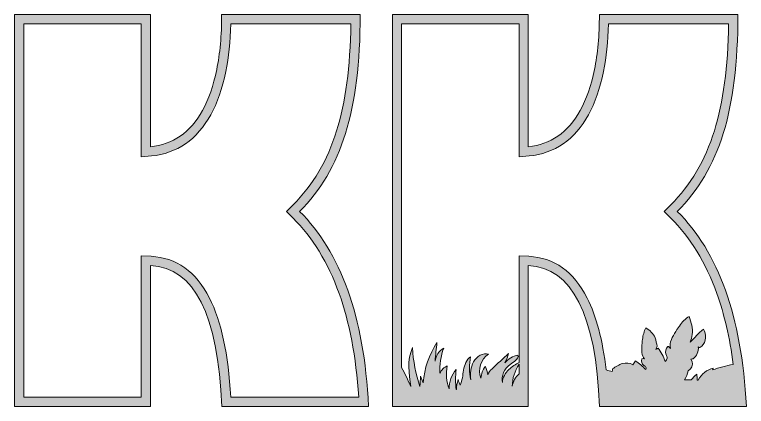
# Model space of a CAD drawing. Header units: millimetres. Extents: x 9 to 732, y -271 to -9.
# Drawn here: x 9.2 to 246.4, y -136.3 to -9.3 of the extents above; entities that cross this region are included whole.
import ezdxf

# ---------------------------------------------------------------- set-up
doc = ezdxf.new("R2010")
doc.units = ezdxf.units.MM
doc.header["$MEASUREMENT"] = 0
doc.layers.add('Layer 11', color=7, linetype='Continuous')
doc.layers.add('Layer 12', color=7, linetype='Continuous')

# ---------------------------------------------------------------- blocks, each defined once
blk = doc.blocks.new('block 2')
at = {"layer": 'Layer 11'}
h = blk.add_hatch(color=1, dxfattribs=at)
h.dxf.hatch_style = 2
edge = h.paths.add_edge_path()
edge.add_spline(control_points=[(239.61, -98.63), (235.8, -88.13), (230.59, -79.61), (223.97, -73.06), (230.76, -66.35), (235.72, -57.92), (238.86, -47.79), (242.03, -37.72), (243.62, -24.87), (243.62, -9.25), (243.62, -9.25), (198.71, -9.25), (198.71, -9.25), (198.71, -15.97), (198.18, -21.92), (197.11, -27.09), (196.05, -32.27), (194.52, -36.67), (192.54, -40.28), (190.56, -43.89), (188.15, -46.67), (185.3, -48.63), (182.45, -50.59), (179.24, -51.74), (175.67, -52.07), (175.67, -52.07), (175.67, -9.25), (175.67, -9.25), (175.67, -9.25), (131.61, -9.25), (131.61, -9.25), (131.61, -9.25), (131.61, -136.25), (131.61, -136.25), (131.61, -136.25), (175.67, -136.25), (175.67, -136.25), (175.67, -136.25), (175.67, -90.61), (175.67, -90.61), (189.85, -91.27), (197.56, -106.49), (198.79, -136.25), (198.79, -136.25), (246.36, -136.25), (246.36, -136.25), (245.56, -121.42), (243.32, -108.86), (239.61, -98.63)], knot_values=[0, 0, 0, 0, 1, 1, 1, 2, 2, 2, 3, 3, 3, 4, 4, 4, 5, 5, 5, 6, 6, 6, 7, 7, 7, 8, 8, 8, 9, 9, 9, 10, 10, 10, 11, 11, 11, 12, 12, 12, 13, 13, 13, 14, 14, 14, 15, 15, 15, 16, 16, 16, 16], degree=3, periodic=1)
edge = h.paths.add_edge_path()
edge.add_spline(control_points=[(172.67, -125.71), (171.54, -126.75), (170.72, -128.2), (170.47, -129.72), (170.5, -127.25), (171.28, -124.72), (172.67, -122.59), (172.67, -122.59), (172.67, -125.71), (172.67, -125.71)], knot_values=[0, 0, 0, 0, 1, 1, 1, 2, 2, 2, 3, 3, 3, 3], degree=3, periodic=1)
edge = h.paths.add_edge_path()
edge.add_spline(control_points=[(194.76, -101.17), (190.4, -92.56), (184.03, -88), (175.81, -87.61), (175.81, -87.61), (172.67, -87.47), (172.67, -87.47), (172.67, -87.47), (172.67, -90.61), (172.67, -90.61), (172.67, -90.61), (172.67, -122), (172.67, -122), (171.51, -122.65), (170.37, -123.34), (169.4, -124.28), (168.23, -125.41), (167.31, -126.96), (167.26, -128.56), (166.89, -126.43), (167.94, -123.97), (169.76, -122.7), (170.91, -121.89), (172.6, -121), (172.32, -119.66), (170.71, -119.91), (169.14, -120.82), (168.02, -122.15), (168.62, -121.21), (169.06, -120.17), (169.31, -119.1), (167.51, -120.75), (165.72, -122.39), (163.92, -124.03), (163.32, -124.58), (162.67, -125.34), (162.57, -126.07), (162.4, -125.09), (162.11, -124.15), (161.72, -123.26), (160.94, -124.4), (160.44, -125.72), (160.28, -127.06), (159.14, -124.5), (160.31, -120.87), (162.79, -119.28), (161.02, -118.79), (158.96, -120.04), (157.93, -121.8), (156.91, -123.57), (156.76, -125.69), (157.03, -127.62), (156.47, -125.24), (156.46, -122.66), (156.99, -120.16), (155.59, -121.05), (154.97, -122.85), (154.69, -124.51), (154.41, -126.16), (154.34, -127.89), (153.55, -129.39), (153.34, -128.79), (153.13, -128.19), (152.93, -127.58), (152.57, -128.61), (152.39, -129.68), (152.37, -130.73), (152.34, -130.76), (152.35, -130.75), (152.33, -130.77), (152.01, -128.67), (152, -126.49), (152.32, -124.32), (150.78, -126.01), (149.92, -128.36), (150.04, -130.58), (149.12, -128.29), (148.91, -125.64), (149.43, -123.08), (148.4, -123.55), (147.51, -124.46), (147.02, -125.54), (146.83, -122.81), (147.26, -119.98), (148.27, -117.34), (146.78, -118.22), (145.68, -119.89), (145.44, -121.63), (145.65, -119.59), (145.86, -117.54), (146.07, -115.5), (143.54, -119.44), (141.98, -124.02), (141.59, -128.59), (141.32, -127.9), (141.04, -127.2), (140.77, -126.51), (140.68, -127.61), (140.6, -128.71), (140.51, -129.81), (139.17, -125.81), (138.36, -121.56), (138.13, -117.22), (136.34, -121.23), (136.95, -125.7), (137.6, -129.85), (136.68, -127.73), (135.68, -125.65), (134.61, -123.62), (134.61, -123.62), (134.61, -12.25), (134.61, -12.25), (134.61, -12.25), (172.67, -12.25), (172.67, -12.25), (172.67, -12.25), (172.67, -52.07), (172.67, -52.07), (172.67, -52.07), (172.67, -55.37), (172.67, -55.37), (172.67, -55.37), (175.95, -55.06), (175.95, -55.06), (180.02, -54.68), (183.74, -53.34), (187, -51.1), (190.22, -48.89), (192.97, -45.73), (195.17, -41.72), (197.29, -37.86), (198.93, -33.15), (200.05, -27.7), (200.99, -23.14), (201.54, -17.95), (201.68, -12.25), (201.68, -12.25), (240.6, -12.25), (240.6, -12.25), (240.41, -26.16), (238.86, -37.8), (235.99, -46.9), (233.02, -56.51), (228.27, -64.59), (221.86, -70.93), (221.86, -70.93), (219.71, -73.06), (219.71, -73.06), (219.71, -73.06), (221.86, -75.19), (221.86, -75.19), (228.13, -81.39), (233.15, -89.62), (236.79, -99.65), (239.18, -106.24), (240.95, -113.94), (242.11, -122.64), (239.83, -123.03), (237.57, -123.63), (235.37, -124.43), (235.45, -124.26), (235.54, -124.08), (235.62, -123.91), (233.64, -124.3), (231.82, -125.75), (230.73, -127.72), (230.61, -127.72), (230.49, -127.72), (230.37, -127.72), (230.4, -127.06), (230.37, -126.41), (230.29, -125.77), (229.63, -126.35), (229.02, -126.99), (228.45, -127.69), (227.75, -127.67), (227.06, -127.65), (226.36, -127.63), (226.89, -126.72), (227.27, -125.73), (227.52, -124.68), (227.77, -124.51), (228.01, -124.34), (228.22, -124.12), (229.01, -123.28), (229.11, -121.75), (228.41, -120.93), (228.65, -120.88), (228.88, -120.84), (229.11, -120.79), (230.24, -119.99), (230.93, -118.41), (230.77, -116.99), (231.04, -117.36), (231.6, -117.09), (231.94, -116.75), (233.33, -115.34), (233.56, -112.73), (232.42, -111.27), (230.93, -112.54), (229.52, -113.95), (228.19, -115.44), (228.42, -114.61), (228.71, -113.8), (228.84, -112.95), (229.14, -110.93), (228.47, -108.95), (227.82, -107.09), (226.57, -107.82), (225.52, -108.95), (224.64, -110.21), (224.42, -110.52), (224.22, -110.84), (224.01, -111.16), (223.83, -111.44), (223.65, -111.72), (223.47, -111.99), (222.42, -113.61), (221.3, -115.55), (221.73, -117.47), (221.55, -117.12), (221.23, -116.87), (220.88, -116.79), (220.22, -117.45), (219.98, -118.61), (220.33, -119.51), (220.47, -119.88), (220.71, -120.24), (220.66, -120.65), (220.62, -121.07), (220.3, -121.36), (220.09, -121.7), (219.54, -120.14), (218.66, -118.69), (217.79, -117.33), (217.54, -117.51), (217.28, -117.68), (217.02, -117.86), (217.17, -117.5), (217.32, -117.14), (217.47, -116.78), (217.18, -115.91), (217.12, -114.93), (216.8, -114.07), (216.24, -112.59), (215, -111.64), (213.81, -110.76), (213.18, -111.91), (212.85, -113.22), (212.69, -114.52), (212.65, -114.85), (212.62, -115.17), (212.59, -115.49), (212.56, -115.77), (212.54, -116.05), (212.52, -116.33), (212.37, -117.96), (212.3, -119.84), (213.35, -120.87), (213.08, -120.74), (212.75, -120.74), (212.47, -120.88), (212.24, -121.67), (212.51, -122.56), (213.1, -122.97), (213.35, -123.13), (213.66, -123.24), (213.79, -123.54), (213.88, -123.78), (213.83, -124.05), (213.79, -124.33), (212.72, -123.28), (211.57, -122.34), (210.35, -121.53), (210.09, -121.97), (209.84, -122.41), (209.58, -122.84), (208.63, -122.09), (207.36, -122.03), (206.22, -122.37), (205.07, -122.71), (204.03, -123.4), (203, -124.08), (202.97, -124.36), (202.93, -124.65), (202.9, -124.93), (202.24, -124.78), (201.57, -124.62), (200.9, -124.45), (199.77, -114.73), (197.74, -107.05), (194.76, -101.17)], knot_values=[0, 0, 0, 0, 1, 1, 1, 2, 2, 2, 3, 3, 3, 4, 4, 4, 5, 5, 5, 6, 6, 6, 7, 7, 7, 8, 8, 8, 9, 9, 9, 10, 10, 10, 11, 11, 11, 12, 12, 12, 13, 13, 13, 14, 14, 14, 15, 15, 15, 16, 16, 16, 17, 17, 17, 18, 18, 18, 19, 19, 19, 20, 20, 20, 21, 21, 21, 22, 22, 22, 23, 23, 23, 24, 24, 24, 25, 25, 25, 26, 26, 26, 27, 27, 27, 28, 28, 28, 29, 29, 29, 30, 30, 30, 31, 31, 31, 32, 32, 32, 33, 33, 33, 34, 34, 34, 35, 35, 35, 36, 36, 36, 37, 37, 37, 38, 38, 38, 39, 39, 39, 40, 40, 40, 41, 41, 41, 42, 42, 42, 43, 43, 43, 44, 44, 44, 45, 45, 45, 46, 46, 46, 47, 47, 47, 48, 48, 48, 49, 49, 49, 50, 50, 50, 51, 51, 51, 52, 52, 52, 53, 53, 53, 54, 54, 54, 55, 55, 55, 56, 56, 56, 57, 57, 57, 58, 58, 58, 59, 59, 59, 60, 60, 60, 61, 61, 61, 62, 62, 62, 63, 63, 63, 64, 64, 64, 65, 65, 65, 66, 66, 66, 67, 67, 67, 68, 68, 68, 69, 69, 69, 70, 70, 70, 71, 71, 71, 72, 72, 72, 73, 73, 73, 74, 74, 74, 75, 75, 75, 76, 76, 76, 77, 77, 77, 78, 78, 78, 79, 79, 79, 80, 80, 80, 81, 81, 81, 82, 82, 82, 83, 83, 83, 84, 84, 84, 85, 85, 85, 86, 86, 86, 87, 87, 87, 88, 88, 88, 89, 89, 89, 90, 90, 90, 91, 91, 91, 92, 92, 92, 93, 93, 93, 94, 94, 94, 95, 95, 95, 96, 96, 96, 97, 97, 97, 97], degree=3, periodic=1)
at = {"layer": 'Layer 11', "lineweight": 0}
for points, knots in [([(239.61, -98.63), (235.8, -88.13), (230.59, -79.61), (223.97, -73.06), (230.76, -66.35), (235.72, -57.92), (238.86, -47.79), (242.03, -37.72), (243.62, -24.87), (243.62, -9.25), (243.62, -9.25), (198.71, -9.25), (198.71, -9.25), (198.71, -15.97), (198.18, -21.92), (197.11, -27.09), (196.05, -32.27), (194.52, -36.67), (192.54, -40.28), (190.56, -43.89), (188.15, -46.67), (185.3, -48.63), (182.45, -50.59), (179.24, -51.74), (175.67, -52.07), (175.67, -52.07), (175.67, -9.25), (175.67, -9.25), (175.67, -9.25), (131.61, -9.25), (131.61, -9.25), (131.61, -9.25), (131.61, -136.25), (131.61, -136.25), (131.61, -136.25), (175.67, -136.25), (175.67, -136.25), (175.67, -136.25), (175.67, -90.61), (175.67, -90.61), (189.85, -91.27), (197.56, -106.49), (198.79, -136.25), (198.79, -136.25), (246.36, -136.25), (246.36, -136.25), (245.56, -121.42), (243.32, -108.86), (239.61, -98.63)], [0, 0, 0, 0, 1, 1, 1, 2, 2, 2, 3, 3, 3, 4, 4, 4, 5, 5, 5, 6, 6, 6, 7, 7, 7, 8, 8, 8, 9, 9, 9, 10, 10, 10, 11, 11, 11, 12, 12, 12, 13, 13, 13, 14, 14, 14, 15, 15, 15, 16, 16, 16, 16]), ([(194.76, -101.17), (190.4, -92.56), (184.03, -88), (175.81, -87.61), (175.81, -87.61), (172.67, -87.47), (172.67, -87.47), (172.67, -87.47), (172.67, -90.61), (172.67, -90.61), (172.67, -90.61), (172.67, -122), (172.67, -122), (171.51, -122.65), (170.37, -123.34), (169.4, -124.28), (168.23, -125.41), (167.31, -126.96), (167.26, -128.56), (166.89, -126.43), (167.94, -123.97), (169.76, -122.7), (170.91, -121.89), (172.6, -121), (172.32, -119.66), (170.71, -119.91), (169.14, -120.82), (168.02, -122.15), (168.62, -121.21), (169.06, -120.17), (169.31, -119.1), (167.51, -120.75), (165.72, -122.39), (163.92, -124.03), (163.32, -124.58), (162.67, -125.34), (162.57, -126.07), (162.4, -125.09), (162.11, -124.15), (161.72, -123.26), (160.94, -124.4), (160.44, -125.72), (160.28, -127.06), (159.14, -124.5), (160.31, -120.87), (162.79, -119.28), (161.02, -118.79), (158.96, -120.04), (157.93, -121.8), (156.91, -123.57), (156.76, -125.69), (157.03, -127.62), (156.47, -125.24), (156.46, -122.66), (156.99, -120.16), (155.59, -121.05), (154.97, -122.85), (154.69, -124.51), (154.41, -126.16), (154.34, -127.89), (153.55, -129.39), (153.34, -128.79), (153.13, -128.19), (152.93, -127.58), (152.57, -128.61), (152.39, -129.68), (152.37, -130.73), (152.34, -130.76), (152.35, -130.75), (152.33, -130.77), (152.01, -128.67), (152, -126.49), (152.32, -124.32), (150.78, -126.01), (149.92, -128.36), (150.04, -130.58), (149.12, -128.29), (148.91, -125.64), (149.43, -123.08), (148.4, -123.55), (147.51, -124.46), (147.02, -125.54), (146.83, -122.81), (147.26, -119.98), (148.27, -117.34), (146.78, -118.22), (145.68, -119.89), (145.44, -121.63), (145.65, -119.59), (145.86, -117.54), (146.07, -115.5), (143.54, -119.44), (141.98, -124.02), (141.59, -128.59), (141.32, -127.9), (141.04, -127.2), (140.77, -126.51), (140.68, -127.61), (140.6, -128.71), (140.51, -129.81), (139.17, -125.81), (138.36, -121.56), (138.13, -117.22), (136.34, -121.23), (136.95, -125.7), (137.6, -129.85), (136.68, -127.73), (135.68, -125.65), (134.61, -123.62), (134.61, -123.62), (134.61, -12.25), (134.61, -12.25), (134.61, -12.25), (172.67, -12.25), (172.67, -12.25), (172.67, -12.25), (172.67, -52.07), (172.67, -52.07), (172.67, -52.07), (172.67, -55.37), (172.67, -55.37), (172.67, -55.37), (175.95, -55.06), (175.95, -55.06), (180.02, -54.68), (183.74, -53.34), (187, -51.1), (190.22, -48.89), (192.97, -45.73), (195.17, -41.72), (197.29, -37.86), (198.93, -33.15), (200.05, -27.7), (200.99, -23.14), (201.54, -17.95), (201.68, -12.25), (201.68, -12.25), (240.6, -12.25), (240.6, -12.25), (240.41, -26.16), (238.86, -37.8), (235.99, -46.9), (233.02, -56.51), (228.27, -64.59), (221.86, -70.93), (221.86, -70.93), (219.71, -73.06), (219.71, -73.06), (219.71, -73.06), (221.86, -75.19), (221.86, -75.19), (228.13, -81.39), (233.15, -89.62), (236.79, -99.65), (239.18, -106.24), (240.95, -113.94), (242.11, -122.64), (239.83, -123.03), (237.57, -123.63), (235.37, -124.43), (235.45, -124.26), (235.54, -124.08), (235.62, -123.91), (233.64, -124.3), (231.82, -125.75), (230.73, -127.72), (230.61, -127.72), (230.49, -127.72), (230.37, -127.72), (230.4, -127.06), (230.37, -126.41), (230.29, -125.77), (229.63, -126.35), (229.02, -126.99), (228.45, -127.69), (227.75, -127.67), (227.06, -127.65), (226.36, -127.63), (226.89, -126.72), (227.27, -125.73), (227.52, -124.68), (227.77, -124.51), (228.01, -124.34), (228.22, -124.12), (229.01, -123.28), (229.11, -121.75), (228.41, -120.93), (228.65, -120.88), (228.88, -120.84), (229.11, -120.79), (230.24, -119.99), (230.93, -118.41), (230.77, -116.99), (231.04, -117.36), (231.6, -117.09), (231.94, -116.75), (233.33, -115.34), (233.56, -112.73), (232.42, -111.27), (230.93, -112.54), (229.52, -113.95), (228.19, -115.44), (228.42, -114.61), (228.71, -113.8), (228.84, -112.95), (229.14, -110.93), (228.47, -108.95), (227.82, -107.09), (226.57, -107.82), (225.52, -108.95), (224.64, -110.21), (224.42, -110.52), (224.22, -110.84), (224.01, -111.16), (223.83, -111.44), (223.65, -111.72), (223.47, -111.99), (222.42, -113.61), (221.3, -115.55), (221.73, -117.47), (221.55, -117.12), (221.23, -116.87), (220.88, -116.79), (220.22, -117.45), (219.98, -118.61), (220.33, -119.51), (220.47, -119.88), (220.71, -120.24), (220.66, -120.65), (220.62, -121.07), (220.3, -121.36), (220.09, -121.7), (219.54, -120.14), (218.66, -118.69), (217.79, -117.33), (217.54, -117.51), (217.28, -117.68), (217.02, -117.86), (217.17, -117.5), (217.32, -117.14), (217.47, -116.78), (217.18, -115.91), (217.12, -114.93), (216.8, -114.07), (216.24, -112.59), (215, -111.64), (213.81, -110.76), (213.18, -111.91), (212.85, -113.22), (212.69, -114.52), (212.65, -114.85), (212.62, -115.17), (212.59, -115.49), (212.56, -115.77), (212.54, -116.05), (212.52, -116.33), (212.37, -117.96), (212.3, -119.84), (213.35, -120.87), (213.08, -120.74), (212.75, -120.74), (212.47, -120.88), (212.24, -121.67), (212.51, -122.56), (213.1, -122.97), (213.35, -123.13), (213.66, -123.24), (213.79, -123.54), (213.88, -123.78), (213.83, -124.05), (213.79, -124.33), (212.72, -123.28), (211.57, -122.34), (210.35, -121.53), (210.09, -121.97), (209.84, -122.41), (209.58, -122.84), (208.63, -122.09), (207.36, -122.03), (206.22, -122.37), (205.07, -122.71), (204.03, -123.4), (203, -124.08), (202.97, -124.36), (202.93, -124.65), (202.9, -124.93), (202.24, -124.78), (201.57, -124.62), (200.9, -124.45), (199.77, -114.73), (197.74, -107.05), (194.76, -101.17)], [0, 0, 0, 0, 1, 1, 1, 2, 2, 2, 3, 3, 3, 4, 4, 4, 5, 5, 5, 6, 6, 6, 7, 7, 7, 8, 8, 8, 9, 9, 9, 10, 10, 10, 11, 11, 11, 12, 12, 12, 13, 13, 13, 14, 14, 14, 15, 15, 15, 16, 16, 16, 17, 17, 17, 18, 18, 18, 19, 19, 19, 20, 20, 20, 21, 21, 21, 22, 22, 22, 23, 23, 23, 24, 24, 24, 25, 25, 25, 26, 26, 26, 27, 27, 27, 28, 28, 28, 29, 29, 29, 30, 30, 30, 31, 31, 31, 32, 32, 32, 33, 33, 33, 34, 34, 34, 35, 35, 35, 36, 36, 36, 37, 37, 37, 38, 38, 38, 39, 39, 39, 40, 40, 40, 41, 41, 41, 42, 42, 42, 43, 43, 43, 44, 44, 44, 45, 45, 45, 46, 46, 46, 47, 47, 47, 48, 48, 48, 49, 49, 49, 50, 50, 50, 51, 51, 51, 52, 52, 52, 53, 53, 53, 54, 54, 54, 55, 55, 55, 56, 56, 56, 57, 57, 57, 58, 58, 58, 59, 59, 59, 60, 60, 60, 61, 61, 61, 62, 62, 62, 63, 63, 63, 64, 64, 64, 65, 65, 65, 66, 66, 66, 67, 67, 67, 68, 68, 68, 69, 69, 69, 70, 70, 70, 71, 71, 71, 72, 72, 72, 73, 73, 73, 74, 74, 74, 75, 75, 75, 76, 76, 76, 77, 77, 77, 78, 78, 78, 79, 79, 79, 80, 80, 80, 81, 81, 81, 82, 82, 82, 83, 83, 83, 84, 84, 84, 85, 85, 85, 86, 86, 86, 87, 87, 87, 88, 88, 88, 89, 89, 89, 90, 90, 90, 91, 91, 91, 92, 92, 92, 93, 93, 93, 94, 94, 94, 95, 95, 95, 96, 96, 96, 97, 97, 97, 97]), ([(172.67, -125.71), (171.54, -126.75), (170.72, -128.2), (170.47, -129.72), (170.5, -127.25), (171.28, -124.72), (172.67, -122.59), (172.67, -122.59), (172.67, -125.71), (172.67, -125.71)], [0, 0, 0, 0, 1, 1, 1, 2, 2, 2, 3, 3, 3, 3])]:
    blk.add_open_spline(points, degree=3, knots=knots, dxfattribs=at)

msp = doc.modelspace()

# ---------------------------------------------------------------- hatches: boundary and pattern name
at = {"layer": 'Layer 12'}
h = msp.add_hatch(color=2, dxfattribs=at)
h.dxf.hatch_style = 2
edge = h.paths.add_edge_path()
edge.add_spline(control_points=[(117.18, -98.63), (113.37, -88.13), (108.16, -79.61), (101.54, -73.06), (108.33, -66.35), (113.29, -57.92), (116.43, -47.79), (119.6, -37.72), (121.19, -24.87), (121.19, -9.25), (121.19, -9.25), (76.28, -9.25), (76.28, -9.25), (76.28, -15.97), (75.75, -21.92), (74.68, -27.09), (73.61, -32.27), (72.09, -36.67), (70.11, -40.28), (68.13, -43.89), (65.72, -46.67), (62.87, -48.63), (60.02, -50.59), (56.81, -51.74), (53.24, -52.07), (53.24, -52.07), (53.24, -9.25), (53.24, -9.25), (53.24, -9.25), (9.18, -9.25), (9.18, -9.25), (9.18, -9.25), (9.18, -136.25), (9.18, -136.25), (9.18, -136.25), (53.24, -136.25), (53.24, -136.25), (53.24, -136.25), (53.24, -90.61), (53.24, -90.61), (67.42, -91.27), (75.12, -106.49), (76.36, -136.25), (76.36, -136.25), (123.93, -136.25), (123.93, -136.25), (123.13, -121.42), (120.89, -108.86), (117.18, -98.63)], knot_values=[0, 0, 0, 0, 1, 1, 1, 2, 2, 2, 3, 3, 3, 4, 4, 4, 5, 5, 5, 6, 6, 6, 7, 7, 7, 8, 8, 8, 9, 9, 9, 10, 10, 10, 11, 11, 11, 12, 12, 12, 13, 13, 13, 14, 14, 14, 15, 15, 15, 16, 16, 16, 16], degree=3, periodic=1)
edge = h.paths.add_edge_path()
edge.add_spline(control_points=[(72.33, -101.17), (67.97, -92.56), (61.59, -88), (53.38, -87.61), (53.38, -87.61), (50.24, -87.47), (50.24, -87.47), (50.24, -87.47), (50.24, -90.61), (50.24, -90.61), (50.24, -90.61), (50.24, -133.25), (50.24, -133.25), (50.24, -133.25), (33.1, -133.25), (21.83, -133.25), (16.3, -133.25), (12.18, -133.25), (12.18, -133.25), (12.18, -133.25), (12.18, -12.25), (12.18, -12.25), (12.18, -12.25), (50.24, -12.25), (50.24, -12.25), (50.24, -12.25), (50.24, -52.07), (50.24, -52.07), (50.24, -52.07), (50.24, -55.37), (50.24, -55.37), (50.24, -55.37), (53.52, -55.06), (53.52, -55.06), (57.59, -54.68), (61.3, -53.34), (64.57, -51.1), (67.79, -48.89), (70.54, -45.73), (72.74, -41.72), (74.86, -37.86), (76.5, -33.15), (77.62, -27.7), (78.56, -23.14), (79.1, -17.95), (79.24, -12.25), (79.24, -12.25), (118.17, -12.25), (118.17, -12.25), (117.98, -26.16), (116.43, -37.8), (113.56, -46.9), (110.59, -56.51), (105.84, -64.59), (99.43, -70.93), (99.43, -70.93), (97.28, -73.06), (97.28, -73.06), (97.28, -73.06), (99.43, -75.19), (99.43, -75.19), (105.7, -81.39), (110.72, -89.62), (114.36, -99.65), (117.68, -108.8), (119.82, -120.1), (120.74, -133.25), (120.74, -133.25), (79.22, -133.25), (79.22, -133.25), (78.42, -119.24), (76.16, -108.73), (72.33, -101.17)], knot_values=[0, 0, 0, 0, 1, 1, 1, 2, 2, 2, 3, 3, 3, 4, 4, 4, 5, 5, 5, 6, 6, 6, 7, 7, 7, 8, 8, 8, 9, 9, 9, 10, 10, 10, 11, 11, 11, 12, 12, 12, 13, 13, 13, 14, 14, 14, 15, 15, 15, 16, 16, 16, 17, 17, 17, 18, 18, 18, 19, 19, 19, 20, 20, 20, 21, 21, 21, 22, 22, 22, 23, 23, 23, 24, 24, 24, 24], degree=3, periodic=1)

# ---------------------------------------------------------------- linework, layer by layer
at = {"layer": 'Layer 12', "lineweight": 0}
for points, knots in [([(117.18, -98.63), (113.37, -88.13), (108.16, -79.61), (101.54, -73.06), (108.33, -66.35), (113.29, -57.92), (116.43, -47.79), (119.6, -37.72), (121.19, -24.87), (121.19, -9.25), (121.19, -9.25), (76.28, -9.25), (76.28, -9.25), (76.28, -15.97), (75.75, -21.92), (74.68, -27.09), (73.61, -32.27), (72.09, -36.67), (70.11, -40.28), (68.13, -43.89), (65.72, -46.67), (62.87, -48.63), (60.02, -50.59), (56.81, -51.74), (53.24, -52.07), (53.24, -52.07), (53.24, -9.25), (53.24, -9.25), (53.24, -9.25), (9.18, -9.25), (9.18, -9.25), (9.18, -9.25), (9.18, -136.25), (9.18, -136.25), (9.18, -136.25), (53.24, -136.25), (53.24, -136.25), (53.24, -136.25), (53.24, -90.61), (53.24, -90.61), (67.42, -91.27), (75.12, -106.49), (76.36, -136.25), (76.36, -136.25), (123.93, -136.25), (123.93, -136.25), (123.13, -121.42), (120.89, -108.86), (117.18, -98.63)], [0, 0, 0, 0, 1, 1, 1, 2, 2, 2, 3, 3, 3, 4, 4, 4, 5, 5, 5, 6, 6, 6, 7, 7, 7, 8, 8, 8, 9, 9, 9, 10, 10, 10, 11, 11, 11, 12, 12, 12, 13, 13, 13, 14, 14, 14, 15, 15, 15, 16, 16, 16, 16]), ([(72.33, -101.17), (67.97, -92.56), (61.59, -88), (53.38, -87.61), (53.38, -87.61), (50.24, -87.47), (50.24, -87.47), (50.24, -87.47), (50.24, -90.61), (50.24, -90.61), (50.24, -90.61), (50.24, -133.25), (50.24, -133.25), (50.24, -133.25), (33.1, -133.25), (21.83, -133.25), (16.3, -133.25), (12.18, -133.25), (12.18, -133.25), (12.18, -133.25), (12.18, -12.25), (12.18, -12.25), (12.18, -12.25), (50.24, -12.25), (50.24, -12.25), (50.24, -12.25), (50.24, -52.07), (50.24, -52.07), (50.24, -52.07), (50.24, -55.37), (50.24, -55.37), (50.24, -55.37), (53.52, -55.06), (53.52, -55.06), (57.59, -54.68), (61.3, -53.34), (64.57, -51.1), (67.79, -48.89), (70.54, -45.73), (72.74, -41.72), (74.86, -37.86), (76.5, -33.15), (77.62, -27.7), (78.56, -23.14), (79.1, -17.95), (79.24, -12.25), (79.24, -12.25), (118.17, -12.25), (118.17, -12.25), (117.98, -26.16), (116.43, -37.8), (113.56, -46.9), (110.59, -56.51), (105.84, -64.59), (99.43, -70.93), (99.43, -70.93), (97.28, -73.06), (97.28, -73.06), (97.28, -73.06), (99.43, -75.19), (99.43, -75.19), (105.7, -81.39), (110.72, -89.62), (114.36, -99.65), (117.68, -108.8), (119.82, -120.1), (120.74, -133.25), (120.74, -133.25), (79.22, -133.25), (79.22, -133.25), (78.42, -119.24), (76.16, -108.73), (72.33, -101.17)], [0, 0, 0, 0, 1, 1, 1, 2, 2, 2, 3, 3, 3, 4, 4, 4, 5, 5, 5, 6, 6, 6, 7, 7, 7, 8, 8, 8, 9, 9, 9, 10, 10, 10, 11, 11, 11, 12, 12, 12, 13, 13, 13, 14, 14, 14, 15, 15, 15, 16, 16, 16, 17, 17, 17, 18, 18, 18, 19, 19, 19, 20, 20, 20, 21, 21, 21, 22, 22, 22, 23, 23, 23, 24, 24, 24, 24])]:
    msp.add_open_spline(points, degree=3, knots=knots, dxfattribs=at)

# ---------------------------------------------------------------- block references
at = {"layer": 'Layer 11'}
msp.add_blockref('block 2', (0, 0), dxfattribs=at)

doc.saveas('drawing.dxf')
